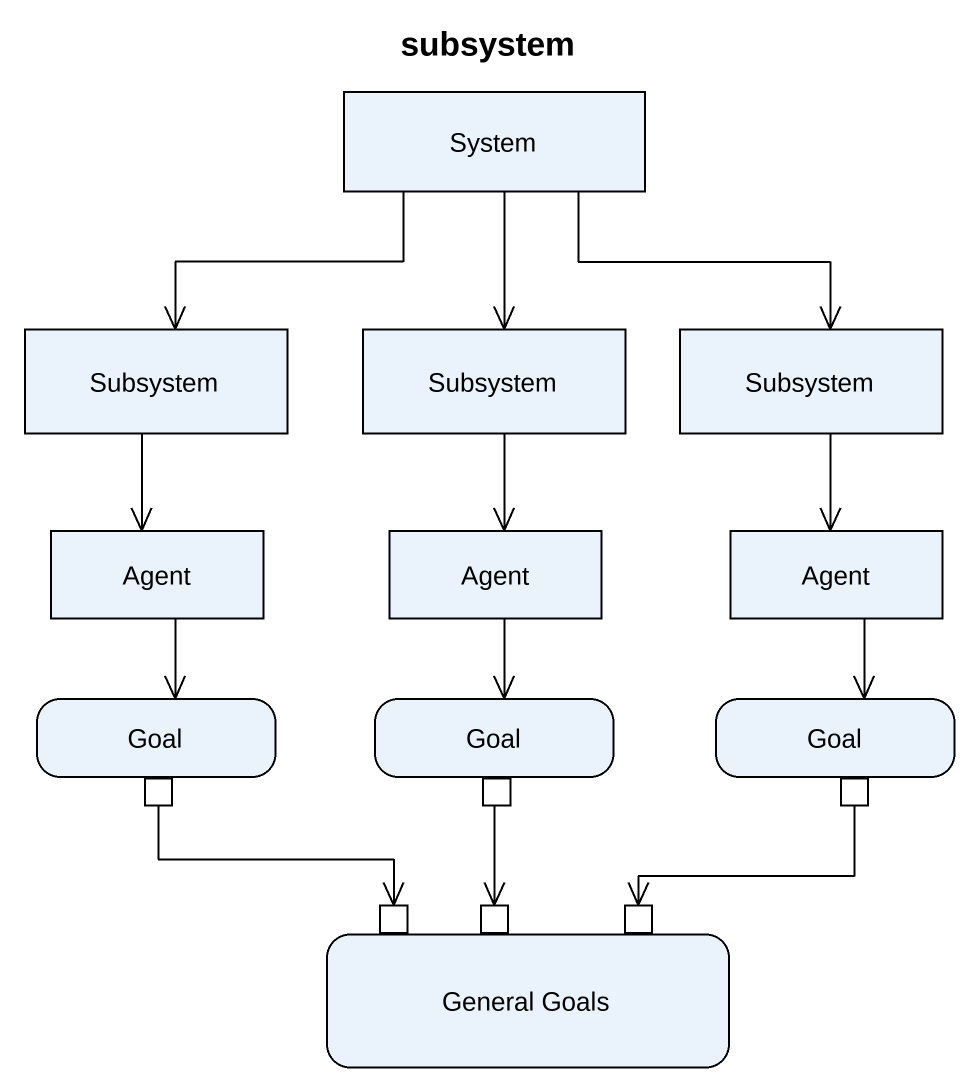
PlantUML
@startuml
title subsystem
hide empty description
state System <<object>>
state Subsystem <<object>>
state "Subsystem" as Subsystem_2 <<object>>
state "Subsystem" as Subsystem_3 <<object>>
state "Agent" as Agent_ <<object>>
state "Agent" as Agent__2 <<object>>
state "Agent" as Agent__3 <<object>>
state Goal {
  state pin1 <<outputPin>>
}
state "Goal" as Goal_2 {
  state pin2 <<outputPin>>
}
state "Goal" as Goal_3 {
  state pin3 <<outputPin>>
}
state "General Goals" as General_Goals {
  state pin4 <<inputPin>>
  state pin5 <<inputPin>>
  state pin6 <<inputPin>>
}
System --> Subsystem
System --> Subsystem_2
System --> Subsystem_3
Subsystem --> Agent_
Subsystem_2 --> Agent__2
Subsystem_3 --> Agent__3
Agent_ --> Goal
Agent__2 --> Goal_2
Agent__3 --> Goal_3
pin1 -right-> pin4
pin2 --> pin5
pin3 -left-> pin6
@enduml
